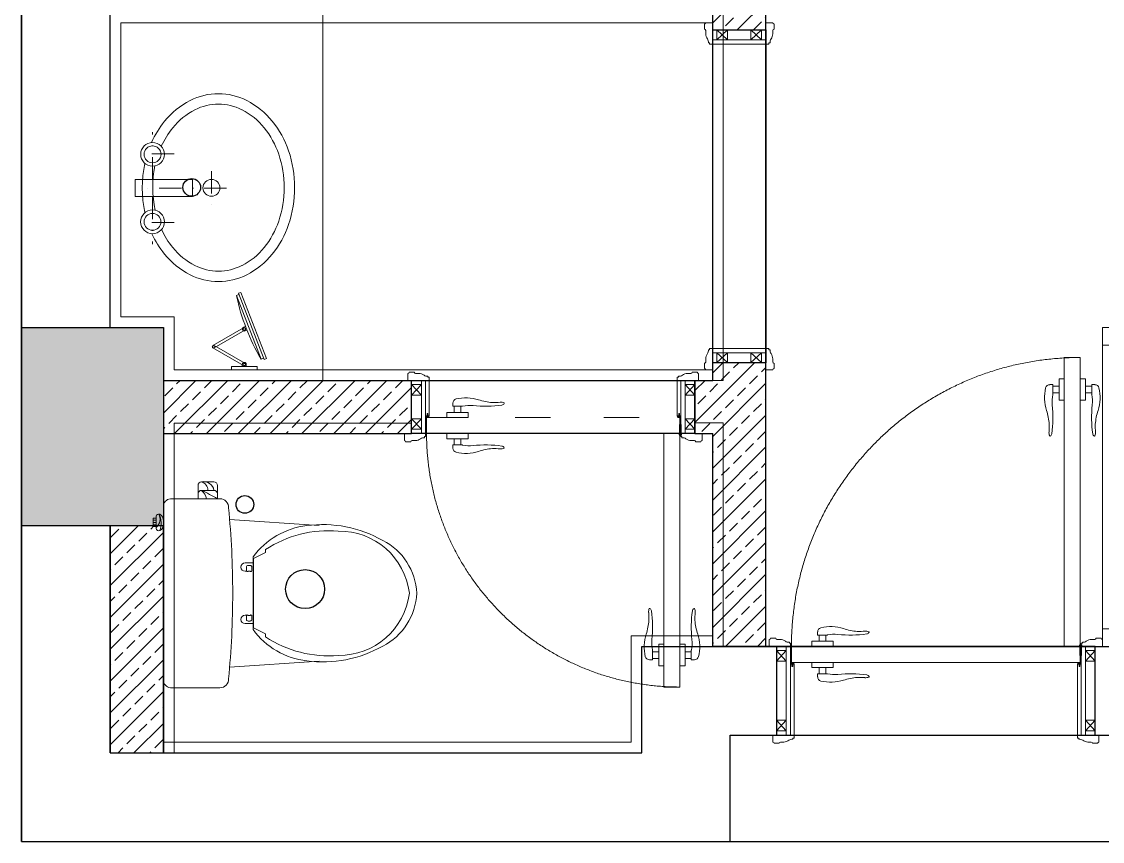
# Model space of a CAD drawing. Header units: millimetres. Extents: x 3162 to 221128, y -144913 to 11496.
# Drawn here: x 28467 to 31517, y -117366 to -115054 of the extents above; entities that cross this region are included whole.
import ezdxf
from ezdxf.xclip import XClip

# ---------------------------------------------------------------- set-up
doc = ezdxf.new("R2010")
doc.units = ezdxf.units.MM
doc.header["$LTSCALE"] = 10
doc.header["$XCLIPFRAME"] = 2
for name, pattern in [('ACAD_ISO03W100', [30, 12, -18]), ('DASH', [8.89, 6.35, -2.54]), ('DASHDOT2', [12.7, 6.35, -3.175, 0, -3.175]), ('DOTE', [61.468, 50.8, -5.08, 0.508, -5.08]), ('HIDDEN', [9.525, 6.35, -3.175])]:
    doc.linetypes.add(name, pattern=pattern)
for name, color, linetype, lineweight in [('FC-Doorsill【门槛线】', 8, 'Continuous', 0), ('FC-Hatch【平面填充】', 250, 'Continuous', 0), ('FF-Complete【墙体完成线】', 6, 'Continuous', 0), ('FF-Door【门】', 51, 'Continuous', 0), ('FF-FIXT【洁具】', 31, 'Continuous', 0), ('FF-MT【门套】', 20, 'Continuous', 0), ('FF-【活动成品家具】', 51, 'Continuous', 0)]:
    doc.layers.add(name, color=color, linetype=linetype, lineweight=lineweight)
for name, color, linetype in [('SYMBOL【符号】', 136, 'Continuous'), ('WALL_NEW【新建墙体】', 4, 'Continuous'), ('WALL【墙体】', 7, 'Continuous'), ('走线及回路标注', 1, 'Continuous')]:
    doc.layers.add(name, color=color, linetype=linetype)

# ---------------------------------------------------------------- blocks, each defined once
blk = doc.blocks.new('门套线03')
at = {"ltscale": 100}
blk.add_lwpolyline([(60, 0), (60, 19.7, -0.339185), (56.6, 23.1), (42, 23.1, -0.360475), (38.5, 19.7), (29.2, 19.7, 0.137802), (14.5, 14.7, -0.16589), (3.4, 11.9), (3.4, 8.7), (0, 8.7), (0, 0)], format="xyb", close=True, dxfattribs=at)
blk = doc.blocks.new('HL_Door_Hinge')
at = {"color": 0, "linetype": 'DOTE', "ltscale": 0.04}
for p, q in [((-4, 3), (4, 3)), ((0, -1), (0, 7))]:
    blk.add_line(p, q, dxfattribs=at)
at = {"color": 0, "linetype": 'DASH', "ltscale": 5}
for p, q in [((-2, -26), (-2, 0.8)), ((-0.5, -26), (-0.5, 0)), ((0.5, -26), (0.5, 0)), ((2, -26), (2, 0.8)), ((-0.5, -26), (-2, -26)), ((0.5, -26), (2, -26))]:
    blk.add_line(p, q, dxfattribs=at)
for radius in [3, 2]:
    blk.add_circle((0, 3), radius, dxfattribs=at)
blk = doc.blocks.new('HL_Door_Seal')
at = {"color": 0}
for p, q in [((5, 0), (-5, 0)), ((-1, 6), (-0.5, 6.5)), ((-1, 6), (-0.5, 6)), ((-1, 5.5), (-0.5, 6)), ((-1, 5.5), (-0.5, 5.5)), ((-1, 5), (-0.5, 5.5)), ((-1, 4.5), (-0.5, 5)), ((-1, 5), (-0.5, 5)), ((-1, 4.5), (-0.5, 4.5)), ((-1, 4), (-0.5, 4.5)), ((-1, 4), (-0.5, 4)), ((-1, 3.5), (-0.5, 4)), ((-1, 3.5), (-0.5, 3.5)), ((-1, 3), (-0.5, 3.5)), ((-1, 3), (-0.5, 3)), ((-1, 2.5), (-0.5, 3)), ((-1, 2.5), (-0.5, 2.5)), ((-1, 2), (-0.5, 2.5)), ((-1, 2), (-0.5, 2)), ((-1, 1.5), (-0.5, 2)), ((-1, 1.5), (-0.5, 1.5)), ((-1, 1), (-0.5, 1.5)), ((-1, 1), (-0.5, 1)), ((-1, 0.5), (-0.5, 1)), ((-1, 0.5), (-0.5, 0.5)), ((-1, 0), (-0.5, 0.5)), ((-0.5, 6.5), (0.5, 6.5)), ((1, 6), (0.5, 6.5)), ((1, 6), (0.5, 6)), ((1, 5.5), (0.5, 6)), ((1, 5.5), (0.5, 5.5)), ((1, 5), (0.5, 5.5)), ((1, 5), (0.5, 5)), ((1, 4.5), (0.5, 5)), ((1, 4.5), (0.5, 4.5)), ((1, 4), (0.5, 4.5)), ((1, 4), (0.5, 4)), ((1, 3.5), (0.5, 4)), ((1, 3.5), (0.5, 3.5)), ((1, 3), (0.5, 3.5)), ((1, 3), (0.5, 3)), ((1, 2.5), (0.5, 3)), ((1, 2.5), (0.5, 2.5)), ((1, 2), (0.5, 2.5)), ((1, 2), (0.5, 2)), ((1, 1.5), (0.5, 2)), ((1, 1.5), (0.5, 1.5)), ((1, 1), (0.5, 1.5)), ((1, 1), (0.5, 1)), ((1, 0.5), (0.5, 1)), ((1, 0.5), (0.5, 0.5)), ((1, 0), (0.5, 0.5))]:
    blk.add_line(p, q, dxfattribs=at)
blk.add_lwpolyline([(-3.9, -1, 0.774597), (3.9, -1)], format="xyb", close=True, dxfattribs=at)
blk.add_arc((0, 0), 5, 180, 0.0005, dxfattribs=at)
blk = doc.blocks.new('门把手02')
at = {"color": 250}
for p, q in [((-13.5, 32.2), (-13.5, 40.9)), ((12.9, 32.2), (-13.5, 32.2)), ((-9.4, 14.6), (-9.4, 32.2)), ((9.4, 14.6), (9.4, 32.2)), ((-30.4, 14.6), (-15.2, 14.6)), ((-30.4, 0), (-30.4, 14.6)), ((30.4, 0), (-30.4, 0)), ((-15.2, 14.6), (19.6, 14.6)), ((-15.2, 14.6), (19.6, 14.6)), ((19.6, 14.6), (30.4, 14.6)), ((30.4, 14.6), (30.4, 0))]:
    blk.add_line(p, q, dxfattribs=at)
at = {"color": 250, "extrusion": (0, 0, -1)}
for centre, major_axis, start_param, end_param in [((-1.3, 40.9), (-8.59, 8.59), 5.497787, 6.813202), ((23.4, -64.1), (-0.1, 120), -0.233047, 0.306451), ((12.9, 37.2), (3.58, 3.58), 2.124304, 2.356194), ((33.8, -51.4), (0, 86), -0.231441, 0.114669), ((79.3, 368.4), (-0.1, 336.3), 3.005111, 3.247916), ((107.8, 189.2), (1.8, 147), 3.194781, 3.464277), ((105.2, 172), (-91.7, 91.7), 3.813778, 3.981187), ((122.5, 24), (-13.7, 13.7), 0.647464, 1.248663), ((124, 43.6), (5.92, 5.92), 1.238085, 2.228964), ((130.6, 40.4), (-0.729, 0.729), 1.325662, 2.819982)]:
    blk.add_ellipse(centre, major_axis=major_axis, ratio=1, start_param=start_param, end_param=end_param, dxfattribs=at)
blk = doc.blocks.new('hld_1_820_250_门把手02_门套线03_45_0_0_3_40_0_1_1')
at = {"layer": 'FC-Doorsill【门槛线】'}
for p, q in [((-0.5, 0.1389), (0.5, 0.1389)), ((-0.5, -0.1389), (0.5, -0.1389))]:
    blk.add_line(p, q, dxfattribs=at)
at = {"layer": 'FF-Door【门】'}
blk.add_lwpolyline([(-0.4528, 0.1389), (-0.4028, 0.1389), (-0.4028, 1.0444), (-0.4528, 1.0444)], close=True, dxfattribs=at)
at = {"layer": 'FF-Door【门】', "color": 250, "linetype": 'ACAD_ISO03W100', "ltscale": 2.083333}
blk.add_lwpolyline([(-0.4528, 0.1389), (0.4528, 0.1389), (0.4528, 0.0889), (-0.4528, 0.0889)], close=True, dxfattribs=at)
at = {"layer": 'FF-Door【门】', "color": 8, "linetype": 'HIDDEN', "ltscale": 15}
blk.add_arc((-0.4528, 0.1389), 0.9056, 0, 90, dxfattribs=at)
at = {"layer": 'FF-MT【门套】', "color": 250}
for p, q in [((-0.4689, 0.1256), (-0.5, 0.0922)), ((-0.4689, 0.0922), (-0.5, 0.1256)), ((0.4689, 0.1256), (0.5, 0.0922)), ((0.4689, 0.0922), (0.5, 0.1256)), ((-0.5, -0.0922), (-0.4689, -0.1256)), ((-0.5, -0.1256), (-0.4689, -0.0922)), ((0.5, -0.0922), (0.4689, -0.1256)), ((0.5, -0.1256), (0.4689, -0.0922))]:
    blk.add_line(p, q, dxfattribs=at)
for points in [[(-0.5, 0.1389), (-0.4689, 0.1389), (-0.4689, 0.1256), (-0.5, 0.1256)], [(-0.4689, 0.1389), (-0.4556, 0.1389), (-0.4556, -0.1389), (-0.4689, -0.1389)], [(0.4689, 0.1389), (0.4556, 0.1389), (0.4556, -0.1389), (0.4689, -0.1389)], [(0.5, 0.1389), (0.4689, 0.1389), (0.4689, 0.1256), (0.5, 0.1256)], [(-0.4689, 0.1256), (-0.4689, 0.0922), (-0.5, 0.0922), (-0.5, 0.1256)], [(0.4689, 0.1256), (0.4689, 0.0922), (0.5, 0.0922), (0.5, 0.1256)], [(-0.5, -0.0922), (-0.5, -0.1256), (-0.4689, -0.1256), (-0.4689, -0.0922)], [(0.5, -0.0922), (0.5, -0.1256), (0.4689, -0.1256), (0.4689, -0.0922)], [(-0.5, -0.1389), (-0.4689, -0.1389), (-0.4689, -0.1256), (-0.5, -0.1256)], [(0.5, -0.1389), (0.4689, -0.1389), (0.4689, -0.1256), (0.5, -0.1256)]]:
    blk.add_lwpolyline(points, close=True, dxfattribs=at)
at = {"layer": 'FF-MT【门套】'}
for points in [[(-0.5, 0.1389), (-0.4556, 0.1389), (-0.4556, 0.0833), (-0.4444, 0.0833), (-0.4444, -0.1389), (-0.5, -0.1389)], [(0.5, 0.1389), (0.4556, 0.1389), (0.4556, 0.0833), (0.4444, 0.0833), (0.4444, -0.1389), (0.5, -0.1389)]]:
    blk.add_lwpolyline(points, close=True, dxfattribs=at)
at = {"layer": 'FF-Door【门】', "color": 250, "yscale": 0.001111111111111, "zscale": 0.001111111111111}
for name, p, xscale, rotation in [('门把手02', (-0.4528, 0.9444), -0.001111111111111, 90.00000000000593), ('门把手02', (-0.4028, 0.9444), 0.001111111111111, 270.0000000000178), ('HL_Door_Seal', (-0.45, 0.0833), 0.001111111111111, 180.0000000000119), ('HL_Door_Seal', (0.45, 0.0833), -0.001111111111111, 180)]:
    blk.add_blockref(name, p, dxfattribs=dict(at, xscale=xscale, rotation=rotation))
at = {"layer": 'FF-Door【门】', "color": 250, "zscale": 0.001111111111111}
for name, p, xscale, yscale in [('门把手02', (0.3556, 0.1389), -0.001111111111111, 0.001111111111111), ('HL_Door_Hinge', (-0.4542, 0.1389), 0.001111111111111, 0.001111111111111), ('门把手02', (0.3556, 0.0889), -0.001111111111111, -0.001111111111111)]:
    blk.add_blockref(name, p, dxfattribs=dict(at, xscale=xscale, yscale=yscale))
at = {"layer": 'FF-MT【门套】', "zscale": 0.001111111111111}
for p, xscale, yscale in [((-0.4556, 0.1389), -0.001111111111111, 0.001111111111111), ((0.4556, 0.1389), 0.001111111111111, 0.001111111111111), ((-0.4444, -0.1389), -0.001111111111111, -0.001111111111111), ((0.4444, -0.1389), 0.001111111111111, -0.001111111111111)]:
    blk.add_blockref('门套线03', p, dxfattribs=dict(at, xscale=xscale, yscale=yscale))
blk = doc.blocks.new('平面洗手盆_01')
at = {"linetype": 'DASHDOT2'}
for p, q in [((69.5, 23.9), (69.5, 157.9)), ((130.9, 96.8), (25.6, 96.8)), ((235.6, 47.8), (235.6, -47.9)), ((278.3, -0.1), (25.5, 0)), ((69.4, -24), (69.4, -157.9)), ((130.8, -96.9), (25.5, -96.8))]:
    blk.add_line(p, q, dxfattribs=at)
for p, q in [((182.6, 23.9), (20, 23.9)), ((20, 23.9), (20, -23.9)), ((182.6, 23.9), (182.5, -24)), ((182.5, -24), (20, -23.9))]:
    blk.add_line(p, q)
for centre, radius in [((69.5, 95.2), 33.5), ((69.5, 95.2), 23.9), ((235.6, 0.6), 23.9), ((69.4, -95.2), 33.5), ((69.4, -95.2), 23.9)]:
    blk.add_circle(centre, radius)
for centre, radius, start, end in [((277.5, 47.4), 224.1, 117.0522, 140.9541), ((255.4, 90.6), 175.7, 62.9478, 117.0522), ((233.4, 47.4), 224.1, 39.0459, 62.9478), ((277.5, 47.4), 194.7, 117.0522, 140.9541), ((255.4, 90.6), 146.2, 62.9478, 117.0522), ((233.4, 47.4), 194.7, 39.0459, 62.9478), ((312, 19.4), 268.6, 140.9541, 156.021), ((198.8, 19.4), 268.6, 18.571, 39.0459), ((312, 19.4), 239.1, 140.9541, 155.6677), ((198.8, 19.4), 239.1, 18.571, 39.0459), ((144.5, 1.2), 296.4, 0, 18.571), ((144.5, 1.2), 325.9, 360, 18.571), ((366.3, 1.2), 325.9, 167.8612, 192.4926), ((366.3, 1.2), 296.4, 168.0916, 192.4003), ((144.5, 1.2), 296.4, 341.429, 360), ((144.5, 1.2), 325.9, 341.429, 360), ((312, -17.1), 239.1, 204.736, 219.0459), ((198.8, -17.1), 239.1, 320.9541, 341.429), ((198.8, -17.1), 268.6, 320.9541, 341.429), ((312, -17.1), 268.6, 204.5507, 219.0459), ((277.5, -45.1), 194.7, 219.0459, 242.9478), ((233.4, -45.1), 194.7, 297.0522, 320.9541), ((277.5, -45.1), 224.1, 219.0459, 242.9478), ((233.4, -45.1), 224.1, 297.0522, 320.9541), ((255.4, -88.2), 146.2, 242.9478, 297.0522), ((255.4, -88.2), 175.7, 242.9478, 297.0522)]:
    blk.add_arc(centre, radius, start, end)
blk = doc.blocks.new('马桶平面15')
at = {"color": 251}
for p, q in [((-164.1, 735.1), (-187.7, 735.1)), ((-182.4, 735.2), (-182.4, 743.3)), ((-175.9, 735.1), (-175.9, 743.3)), ((-168.6, 743.3), (-168.6, 735.1))]:
    blk.add_line(p, q, dxfattribs=at)
for points in [[(-171.3, 714.9, 0.288575), (-152.8, 725.1, 0.464141), (-158.6, 735.1), (-164.1, 735.1), (-164.1, 743.3), (-187.7, 743.3), (-187.7, 743.3), (-187.7, 735.1), (-193.2, 735.1, 0.464141), (-199, 725.1, 0.288575), (-180.5, 714.9)], [(-61.5, 462.9), (-61.5, 484.4, -1), (-38, 484.4), (-38, 480.5)], [(109.7, 462.9), (109.7, 484.4, 1), (86.2, 484.4), (86.2, 480.5)], [(26.7, 460.2), (121.9, 460.2), (138.7, 426.6), (147.1, 426.6, -0.17108), (199.3, 221.2, -0.383832), (24.1, 20.6, -0.383832), (-151.1, 221.2, -0.17108), (-98.9, 426.6), (-90.5, 426.6), (-73.7, 460.2), (121.9, 460.2)]]:
    blk.add_lwpolyline(points, format="xyb", dxfattribs=at)
for points in [[(24.1, 519.2, -0.023855), (-216.9, 530.8, -0.42765), (-242.5, 555.3), (-242.5, 695.1, -0.382307), (-220.4, 714.9), (24.1, 714.9), (268.6, 714.9, -0.382307), (290.7, 695.1), (290.7, 555.3, -0.42765), (265.1, 530.8, -0.023855)], [(24.1, 0, -0.272339), (-125.1, 96, -0.163159), (-166.6, 310.4, -0.20934), (-78.5, 461.5), (24.1, 461.5), (126.7, 461.5, -0.20934), (214.8, 310.4, -0.163159), (173.3, 96, -0.272339)]]:
    blk.add_lwpolyline(points, format="xyb", close=True)
for points in [[(-242.5, 617.1), (-242.5, 562.2), (-279.9, 562.2, -0.414214), (-289.9, 572.2), (-289.9, 607.1, -0.414214), (-279.9, 617.1)], [(-242.5, 617.1), (-242.5, 562.2), (-256.2, 562.2, -0.414214), (-266.2, 572.2), (-266.2, 607.1, -0.414214), (-256.2, 617.1)], [(-54.5, 475.5), (-54.5, 470.3, 0.414214), (-49.5, 465.3), (-38.7, 465.3, 0.58538), (-38.5, 470.3), (-38.5, 475.5, 0.58538), (-38.7, 480.5), (-49.5, 480.5, 0.414214)], [(102.7, 475.5), (102.7, 470.3, -0.414214), (97.7, 465.3), (86.9, 465.3, -0.58538), (86.7, 470.3), (86.7, 475.5, -0.58538), (86.9, 480.5), (97.7, 480.5, -0.414214)]]:
    blk.add_lwpolyline(points, format="xyb", close=True, dxfattribs=at)
for points in [[(-184.4, 527.9), (-167.1, 275.7)], [(232.6, 527.9), (215.3, 275.7)]]:
    blk.add_lwpolyline(points)
for centre, radius, start, end in [((-185.1, 755.7), 31.4, 242.8818, 319.142), ((-173.5, 774.1), 53.1, 240.7977, 292.8926), ((-262.7, 600.1), 28.1, 165.5916, 262.7603), ((-267.7, 612.3), 22.8, 193.4235, 273.8412), ((-231.7, 638.1), 46.4, 221.9148, 256.4413), ((180.7, 814.1), 492.5, 204.8643, 210.765)]:
    blk.add_arc(centre, radius, start, end, dxfattribs=at)
blk = doc.blocks.new('*U1427', base_point=(89368.4, -22125.7))
for points in [[(88818.4, -21275.7), (88818.4, -21225.7), (89368.4, -21225.7), (89368.4, -21275.7)], [(89368.4, -22075.7), (89368.4, -22125.7), (88818.4, -22125.7), (88818.4, -22075.7)]]:
    blk.add_lwpolyline(points, close=True)
for points in [[(88818.4, -22075.7), (88818.4, -21275.7)], [(89368.4, -22075.7), (89368.4, -21275.7)]]:
    blk.add_lwpolyline(points)
at = {"color": 0}
for points in [[(88843.4, -22075.7), (88843.4, -21275.7)], [(89343.4, -22075.7), (89343.4, -21275.7)]]:
    blk.add_lwpolyline(points, dxfattribs=at)
for points in [[(89063.4, -21290.7), (89063.4, -21275.7), (89123.4, -21275.7), (89123.4, -21290.7)], [(89063.4, -21290.7), (89063.4, -21275.7), (89123.4, -21275.7), (89123.4, -21290.7)], [(89123.4, -22060.7), (89123.4, -22075.7), (89063.4, -22075.7), (89063.4, -22060.7)]]:
    blk.add_lwpolyline(points, close=True, dxfattribs=at)
at = {"color": 0, "linetype": 'DASH', "ltscale": 6}
for points in [[(89080.9, -22060.7), (89080.9, -21290.7)], [(89105.9, -22060.7), (89105.9, -21290.7)]]:
    blk.add_lwpolyline(points, dxfattribs=at)
for points in [[(88902.2, -21451), (89279.8, -21375.9), (89284.6, -21400.4), (88907, -21475.6)], [(89051.7, -21421.3), (89130.2, -21405.7), (89135.1, -21430.2), (89056.6, -21445.8)], [(89053.2, -21428.6), (89131.7, -21413), (89133.6, -21422.8), (89055.2, -21438.4)], [(89279.8, -21575.6), (88902.2, -21500.4), (88907, -21475.9), (89284.6, -21551)], [(89130.2, -21545.8), (89051.7, -21530.2), (89056.6, -21505.7), (89135.1, -21521.3)], [(89131.7, -21538.4), (89053.2, -21522.8), (89055.2, -21513), (89133.6, -21528.6)], [(88902.2, -21651), (89279.8, -21575.9), (89284.6, -21600.4), (88907, -21675.6)], [(89051.7, -21621.3), (89130.2, -21605.7), (89135.1, -21630.2), (89056.6, -21645.8)], [(89053.2, -21628.6), (89131.7, -21613), (89133.6, -21622.8), (89055.2, -21638.4)], [(88902.2, -21751), (89279.8, -21675.9), (89284.6, -21700.4), (88907, -21775.6)], [(89051.7, -21721.3), (89130.2, -21705.7), (89135.1, -21730.2), (89056.6, -21745.8)], [(89053.2, -21728.6), (89131.7, -21713), (89133.6, -21722.8), (89055.2, -21738.4)], [(88902.2, -21851), (89279.8, -21775.9), (89284.6, -21800.4), (88907, -21875.6)], [(89051.7, -21821.3), (89130.2, -21805.7), (89135.1, -21830.2), (89056.6, -21845.8)], [(89053.2, -21828.6), (89131.7, -21813), (89133.6, -21822.8), (89055.2, -21838.4)], [(88902.2, -21951), (89279.8, -21875.9), (89284.6, -21900.4), (88907, -21975.6)], [(89051.7, -21921.3), (89130.2, -21905.7), (89135.1, -21930.2), (89056.6, -21945.8)], [(89053.2, -21928.6), (89131.7, -21913), (89133.6, -21922.8), (89055.2, -21938.4)]]:
    blk.add_lwpolyline(points, close=True, dxfattribs=at)
blk = doc.blocks.new('hld_27_858.722_150_门把手01_门套线03_45_0_0_3_40_0_1_1')
at = {"layer": 'FC-Doorsill【门槛线】'}
for p, q in [((-0.5, 0.0799), (0.5, 0.0799)), ((-0.5, -0.0799), (0.5, -0.0799))]:
    blk.add_line(p, q, dxfattribs=at)
at = {"layer": 'FF-MT【门套】', "color": 250}
for p, q in [((-0.4702, 0.0671), (-0.5, 0.0352)), ((-0.4702, 0.0352), (-0.5, 0.0671)), ((0.4702, 0.0671), (0.5, 0.0352)), ((0.4702, 0.0352), (0.5, 0.0671)), ((-0.5, -0.0352), (-0.4702, -0.0671)), ((-0.5, -0.0671), (-0.4702, -0.0352)), ((0.5, -0.0352), (0.4702, -0.0671)), ((0.5, -0.0671), (0.4702, -0.0352))]:
    blk.add_line(p, q, dxfattribs=at)
for points in [[(-0.5, 0.0799), (-0.4702, 0.0799), (-0.4702, 0.0671), (-0.5, 0.0671)], [(-0.4702, 0.0671), (-0.4702, 0.0352), (-0.5, 0.0352), (-0.5, 0.0671)], [(-0.4702, 0.0799), (-0.4574, 0.0799), (-0.4574, -0.0799), (-0.4702, -0.0799)], [(0.4702, 0.0799), (0.4574, 0.0799), (0.4574, -0.0799), (0.4702, -0.0799)], [(0.5, 0.0799), (0.4702, 0.0799), (0.4702, 0.0671), (0.5, 0.0671)], [(0.4702, 0.0671), (0.4702, 0.0352), (0.5, 0.0352), (0.5, 0.0671)], [(-0.5, -0.0352), (-0.5, -0.0671), (-0.4702, -0.0671), (-0.4702, -0.0352)], [(0.5, -0.0352), (0.5, -0.0671), (0.4702, -0.0671), (0.4702, -0.0352)], [(-0.5, -0.0799), (-0.4702, -0.0799), (-0.4702, -0.0671), (-0.5, -0.0671)], [(0.5, -0.0799), (0.4702, -0.0799), (0.4702, -0.0671), (0.5, -0.0671)]]:
    blk.add_lwpolyline(points, close=True, dxfattribs=at)
at = {"layer": 'FF-MT【门套】'}
for points in [[(-0.5, 0.0799), (-0.4574, 0.0799), (-0.4574, -0.0799), (-0.5, -0.0799)], [(0.5, 0.0799), (0.4574, 0.0799), (0.4574, -0.0799), (0.5, -0.0799)]]:
    blk.add_lwpolyline(points, close=True, dxfattribs=at)
at = {"layer": 'FF-MT【门套】', "zscale": 0.001065277593367}
for p, xscale, yscale in [((-0.4574, 0.0799), -0.001065277593367, 0.001065277593367), ((0.4574, 0.0799), 0.001065277593367, 0.001065277593367), ((-0.4574, -0.0799), -0.001065277593367, -0.001065277593367), ((0.4574, -0.0799), 0.001065277593367, -0.001065277593367)]:
    blk.add_blockref('门套线03', p, dxfattribs=dict(at, xscale=xscale, yscale=yscale))
blk = doc.blocks.new('hld_1_720_150_门把手02_门套线03_45_0_0_3_40_0_1_1')
at = {"layer": 'FC-Doorsill【门槛线】'}
for p, q in [((-0.5, 0.09375), (0.5, 0.09375)), ((-0.5, -0.09375), (0.5, -0.09375))]:
    blk.add_line(p, q, dxfattribs=at)
at = {"layer": 'FF-Door【门】'}
blk.add_lwpolyline([(-0.446875, 0.09375), (-0.390625, 0.09375), (-0.390625, 0.9875), (-0.446875, 0.9875)], close=True, dxfattribs=at)
at = {"layer": 'FF-Door【门】', "color": 250, "linetype": 'ACAD_ISO03W100', "ltscale": 0.001042}
blk.add_lwpolyline([(-0.446875, 0.09375), (0.446875, 0.09375), (0.446875, 0.0375), (-0.446875, 0.0375)], close=True, dxfattribs=at)
at = {"layer": 'FF-Door【门】', "color": 8, "linetype": 'HIDDEN', "ltscale": 0.6}
blk.add_arc((-0.446875, 0.09375), 0.89375, 0, 90, dxfattribs=at)
at = {"layer": 'FF-MT【门套】', "color": 250}
for p, q in [((-0.465, 0.07875), (-0.5, 0.04125)), ((-0.465, 0.04125), (-0.5, 0.07875)), ((0.465, 0.07875), (0.5, 0.04125)), ((0.465, 0.04125), (0.5, 0.07875)), ((-0.5, -0.04125), (-0.465, -0.07875)), ((-0.5, -0.07875), (-0.465, -0.04125)), ((0.5, -0.04125), (0.465, -0.07875)), ((0.5, -0.07875), (0.465, -0.04125))]:
    blk.add_line(p, q, dxfattribs=at)
for points in [[(-0.5, 0.09375), (-0.465, 0.09375), (-0.465, 0.07875), (-0.5, 0.07875)], [(-0.465, 0.07875), (-0.465, 0.04125), (-0.5, 0.04125), (-0.5, 0.07875)], [(-0.465, 0.09375), (-0.45, 0.09375), (-0.45, -0.09375), (-0.465, -0.09375)], [(0.465, 0.09375), (0.45, 0.09375), (0.45, -0.09375), (0.465, -0.09375)], [(0.5, 0.09375), (0.465, 0.09375), (0.465, 0.07875), (0.5, 0.07875)], [(0.465, 0.07875), (0.465, 0.04125), (0.5, 0.04125), (0.5, 0.07875)], [(-0.5, -0.04125), (-0.5, -0.07875), (-0.465, -0.07875), (-0.465, -0.04125)], [(0.5, -0.04125), (0.5, -0.07875), (0.465, -0.07875), (0.465, -0.04125)], [(-0.5, -0.09375), (-0.465, -0.09375), (-0.465, -0.07875), (-0.5, -0.07875)], [(0.5, -0.09375), (0.465, -0.09375), (0.465, -0.07875), (0.5, -0.07875)]]:
    blk.add_lwpolyline(points, close=True, dxfattribs=at)
at = {"layer": 'FF-MT【门套】'}
for points in [[(-0.5, 0.09375), (-0.45, 0.09375), (-0.45, 0.03125), (-0.4375, 0.03125), (-0.4375, -0.09375), (-0.5, -0.09375)], [(0.5, 0.09375), (0.45, 0.09375), (0.45, 0.03125), (0.4375, 0.03125), (0.4375, -0.09375), (0.5, -0.09375)]]:
    blk.add_lwpolyline(points, close=True, dxfattribs=at)
at = {"layer": 'FF-Door【门】', "color": 250, "yscale": 0.00125, "zscale": 0.00125}
for name, p, xscale, rotation in [('门把手02', (-0.446875, 0.875), -0.00125, 90.00000000000593), ('门把手02', (-0.390625, 0.875), 0.00125, 270.0000000000178), ('HL_Door_Seal', (-0.44375, 0.03125), 0.00125, 180.0000000000119), ('HL_Door_Seal', (0.44375, 0.03125), -0.00125, 180)]:
    blk.add_blockref(name, p, dxfattribs=dict(at, xscale=xscale, rotation=rotation))
at = {"layer": 'FF-Door【门】', "color": 250, "zscale": 0.00125}
for name, p, xscale, yscale in [('门把手02', (0.3375, 0.09375), -0.00125, 0.00125), ('HL_Door_Hinge', (-0.448438, 0.09375), 0.00125, 0.00125), ('门把手02', (0.3375, 0.0375), -0.00125, -0.00125)]:
    blk.add_blockref(name, p, dxfattribs=dict(at, xscale=xscale, yscale=yscale))
at = {"layer": 'FF-MT【门套】', "zscale": 0.00125}
for p, xscale, yscale in [((-0.45, 0.09375), -0.00125, 0.00125), ((0.45, 0.09375), 0.00125, 0.00125), ((-0.4375, -0.09375), -0.00125, -0.00125), ((0.4375, -0.09375), 0.00125, -0.00125)]:
    blk.add_blockref('门套线03', p, dxfattribs=dict(at, xscale=xscale, yscale=yscale))
blk = doc.blocks.new('刮须镜平面')
at = {"color": 0, "ltscale": 0.4}
for p, q in [((-118.2, 1.9), (-68.3, 88.4)), ((-61.6, 84.6), (-111.6, -1.9)), ((-68.3, 84.6), (-18.3, -1.9)), ((-11.7, 1.9), (-61.6, 88.4)), ((-9.2, 36.5), (0, 36.5)), ((-9.2, -36.5), (-9.2, 36.5)), ((0, 36.5), (0, -36.5)), ((-218.4, 9.3), (-215.7, 16.4)), ((-32.2, -63), (-218.4, 9.3)), ((-215.7, 16.4), (-29.4, -55.8)), ((-212.1, 15), (-209.3, 22.2)), ((-209.3, 22.2), (-30.2, -47.3)), ((-122.3, -3.3), (-120.3, 2.1)), ((-9.2, 5.8), (-15, 5.8)), ((-111.6, -7.5), (-109.5, -2.1)), ((-9.2, -5.8), (-15, -5.8)), ((-33, -54.4), (-30.2, -47.3)), ((-29.4, -55.8), (-32.2, -63)), ((0, -36.5), (-9.2, -36.5))]:
    blk.add_line(p, q, dxfattribs=at)
for centre in [(-64.9, 86.5), (-114.9, 0), (-15, 0)]:
    blk.add_circle(centre, 3.07, dxfattribs=at)
for centre, radius, start, end in [((-64.9, 86.5), 3.84, 30, 210), ((-64.9, 86.5), 3.84, 330, 150), ((-335.4, -568.2), 603.7, 59.6373, 77.9472), ((-114.9, 0), 5.76, 338.7922, 158.7922), ((-114.9, 0), 3.84, 150, 330), ((-15, 0), 5.76, 90, 270), ((-15, 0), 3.84, 210, 30)]:
    blk.add_arc(centre, radius, start, end, dxfattribs=at)
blk = doc.blocks.new('海龙_08210935')
at = {"layer": 'FC-Hatch【平面填充】'}
h = blk.add_hatch(dxfattribs=at)
h.set_pattern_fill('钢筋混凝土', color=256, scale=75, pattern_type=2)
h.set_pattern_definition([(45, (-28415.01, -533.996), (-53.033, 53.033), []), (50, (-28415.01, -534), (107.58903, -9.41283), [11.25, -123.75]), (355, (-28415.01, -534), (-20.81267, 112.82884), [9, -99]), (100.4514, (-28406.04, -534.78), (86.77638, 103.4159), [9.561, -105.1713]), (46.1842, (-28415.01, -504), (160.08613, -24.82784), [16.875, -185.625]), (96.6356, (-28401.67, -506.07), (140.1994, 146.1177), [14.3416, -157.75695]), (351.1842, (-28415, -504), (140.1993, 146.1178), [13.5, -148.5]), (21, (-28400.01, -511.5), (89.53605, -60.39284), [11.25, -123.75]), (326, (-28400.01, -511.5), (36.49734, 108.7725), [9, -99]), (71.4514, (-28392.55, -516.53), (126.03335, 48.37956), [9.561, -105.1713]), (37.5, (-28415.008, -533.996), (1.82398, 49.93408), [0.75, -97.8, 0.75, -100.5, 0.75, -99.375]), (7.5, (-28415.01, -533.996), (39.46043, 59.16176), [0.75, -57.3, 0.75, -95.55, 0.75, -37.875]), (327.5, (-28448.458, -533.996), (80.073365, -3.38323), [0.75, -37.5, 0.75, -117, 0.75, -155.25]), (317.5, (-28463.46, -533.996), (87.47793, 15.01575), [0.75, -48.75, 0.75, -77.7, 0.75, -110.25])])
h.paths.add_polyline_path([(-3325, -720), (-3725, -720), (-3725, -1280), (-3325, -1280)])
h.paths.add_polyline_path([(275, -720), (-275, -720), (-275, -1280), (275, -1280)])
h.paths.add_polyline_path([(3725, -720), (3325, -720), (3325, -1280), (3725, -1280)])
h.paths.add_polyline_path([(3475, 1920), (-1125, 1920), (-1125, 1600), (3475, 1600)])
at = {"layer": 'WALL_NEW【新建墙体】'}
h = blk.add_hatch(dxfattribs=at)
h.set_pattern_fill('ANSI33', color=8, scale=10, style=0)
h.set_pattern_definition([(45, (-1774.76, 1644.613), (-44.9013, 44.9013), []), (45, (-1729.86, 1644.613), (-44.9013, 44.9013), [31.75, -15.875])])
h.paths.add_polyline_path([(-1624.8, 1920), (-1774.8, 1920), (-1774.8, 1644.6), (-1624.8, 1644.6)])
h.paths.add_polyline_path([(-1624.8, 444.6), (-1774.8, 444.6), (-1774.8, 319.2), (-1824.8, 319.2), (-1824.8, 169.3), (-1774.8, 169.3), (-1774.8, 119.3), (-1624.8, 119.3)])
h.paths.add_polyline_path([(-2624.8, 319.3), (-3475, 319.3), (-3475, 169.3), (-2624.8, 169.3)])
h.paths.add_polyline_path([(-2624.8, -869.5), (-3325, -869.5), (-3325, -1019.5), (-2624.8, -1019.5)])
h.paths.add_polyline_path([(-1624.8, -869.5), (-1624.8, -819.5), (-1774.8, -819.5), (-1774.8, -869.5), (-1824.8, -869.5), (-1824.8, -1019.5), (-1774.8, -1019.5), (-1774.8, -1620), (-1624.8, -1620)])
h = blk.add_hatch(dxfattribs=at)
h.set_pattern_fill('ANSI33', color=8, scale=10, style=0)
h.set_pattern_definition([(45, (-3475, -1920), (-44.901, 44.901), []), (45, (-3430.1, -1920), (-44.901, 44.901), [31.75, -15.875])])
h.paths.add_polyline_path([(-3325, -1280), (-3475, -1280), (-3475, -1920), (-3325, -1920)])
at = {"layer": 'FF-Complete【墙体完成线】'}
for points in [[(-3325, -869.5), (-3325, -720), (-3475, -720), (-3475, 169.3), (-1744.8, 169.3), (-1744.8, -869.5), (-3325, -869.5)], [(-3295, -1921.1), (-3295, -990.6), (-2624.8, -990.6)], [(-1824.8, -989.5), (-1744.8, -989.5), (-1744.8, -1620)], [(-3325, -1920), (-3325, -1019.5), (-2624.8, -1019.5)], [(-1824.8, -1019.5), (-1774.8, -1019.5), (-1774.8, -1620)], [(-3325, -1890), (-2005, -1890), (-2005, -1590), (-1774.8, -1590)], [(-3325, -1920), (-1975, -1920), (-1975, -1620), (-1774.8, -1620)]]:
    blk.add_lwpolyline(points, dxfattribs=at)
blk.add_lwpolyline([(-3295, -839.5), (-3295, -690), (-3445, -690), (-3445, 139.3), (-1774.8, 139.3), (-1774.8, -839.5)], close=True, dxfattribs=at)
at = {"layer": 'FF-FIXT【洁具】'}
blk.add_lwpolyline([(-3475, 169.3), (-2875, 169.3), (-2875, -869.5), (-3325, -869.5)], dxfattribs=at)
at = {"layer": 'SYMBOL【符号】'}
for centre, radius in [((-3245, -324.9), 25), ((-3095, -1219.5), 25), ((-2925, -1458.4), 55)]:
    blk.add_circle(centre, radius, dxfattribs=at)
at = {"layer": 'WALL_NEW【新建墙体】'}
for p, q in [((-1624.8, -869.5), (-1624.8, 444.6)), ((-1774.8, -869.5), (-1774.8, 169.3)), ((-3325, -869.5), (-2624.8, -869.5)), ((-3325, -869.5), (-3325, -1920)), ((-2624.8, -1019.5), (-2624.8, -869.5)), ((-1824.8, -869.5), (-1774.8, -869.5)), ((-1824.8, -1019.5), (-1824.8, -869.5)), ((-1624.8, -1620), (-1624.8, -869.5)), ((-3325, -1019.5), (-2624.8, -1019.5)), ((-1824.8, -1019.5), (-1774.8, -1019.5)), ((-1774.8, -1620), (-1774.8, -1019.5)), ((-1594.8, -1620), (-1774.8, -1620))]:
    blk.add_line(p, q, dxfattribs=at)
for points in [[(-1774.8, 119.3), (-1624.8, 119.3), (-1624.8, -819.5), (-1774.8, -819.5)], [(-2624.8, -869.5), (-1824.8, -869.5), (-1824.8, -1019.5), (-2624.8, -1019.5)], [(-3475, -1920), (-3325, -1920), (-3325, -1280), (-3475, -1280)]]:
    blk.add_lwpolyline(points, close=True, dxfattribs=at)
at = {"layer": 'WALL【墙体】'}
for p, q in [((-3725, -2170), (-3725, 2170)), ((-3475, -720), (-3475, 1920)), ((-3475, -1920), (-3475, -1280)), ((-1975, -1920), (-1975, -1620)), ((-1975, -1620), (-125, -1620)), ((-1725, -2170), (-1725, -1870)), ((-1725, -1870), (1625, -1870)), ((-3475, -1920), (-1975, -1920)), ((-3725, -2170), (-1725, -2170))]:
    blk.add_line(p, q, dxfattribs=at)
for points in [[(-3725, -720), (-3325, -720), (-3325, -1280), (-3725, -1280)], [(-1595, -1870), (-695, -1870), (-695, -1620), (-1595, -1620)]]:
    blk.add_lwpolyline(points, close=True, dxfattribs=at)
for name, p, xscale, yscale, zscale, rotation in [('hld_27_858.722_150_门把手01_门套线03_45_0_0_3_40_0_1_1', (-1699.8, -350.1), 938.7224571568802, 938.7224571568802, 938.7224571568802, 90), ('hld_1_720_150_门把手02_门套线03_45_0_0_3_40_0_1_1', (-2224.8, -944.5), 800.0000000000073, 800.0000000000073, 800.0000000000073, 180.00000000001)]:
    blk.add_blockref(name, p, dxfattribs=dict(xscale=xscale, yscale=yscale, zscale=zscale, rotation=rotation))
at = {"xscale": -900, "yscale": 900, "zscale": 900}
blk.add_blockref('hld_1_820_250_门把手02_门套线03_45_0_0_3_40_0_1_1', (-1145, -1745), dxfattribs=at)
at = {"layer": 'FF-FIXT【洁具】'}
blk.add_blockref('平面洗手盆_01', (-3425, -326.9), dxfattribs=at)
at = {"layer": 'FF-FIXT【洁具】', "xscale": -1, "rotation": 90}
for name, p in [('刮须镜平面', (-3096.7, -839.5)), ('马桶平面15', (-2610.1, -1445.9))]:
    blk.add_blockref(name, p, dxfattribs=at)
at = {"layer": 'FF-【活动成品家具】', "color": 8}
blk.add_blockref('*U1427', (-125, -1620), dxfattribs=at)

msp = doc.modelspace()

# ---------------------------------------------------------------- block references
at = {"layer": '走线及回路标注'}
ref = msp.add_blockref('海龙_08210935', (32191.6, -115196.2), dxfattribs=at)
XClip(ref).set_block_clipping_path([(-3725, -2170), (3725, 2170)])

doc.saveas('drawing.dxf')
